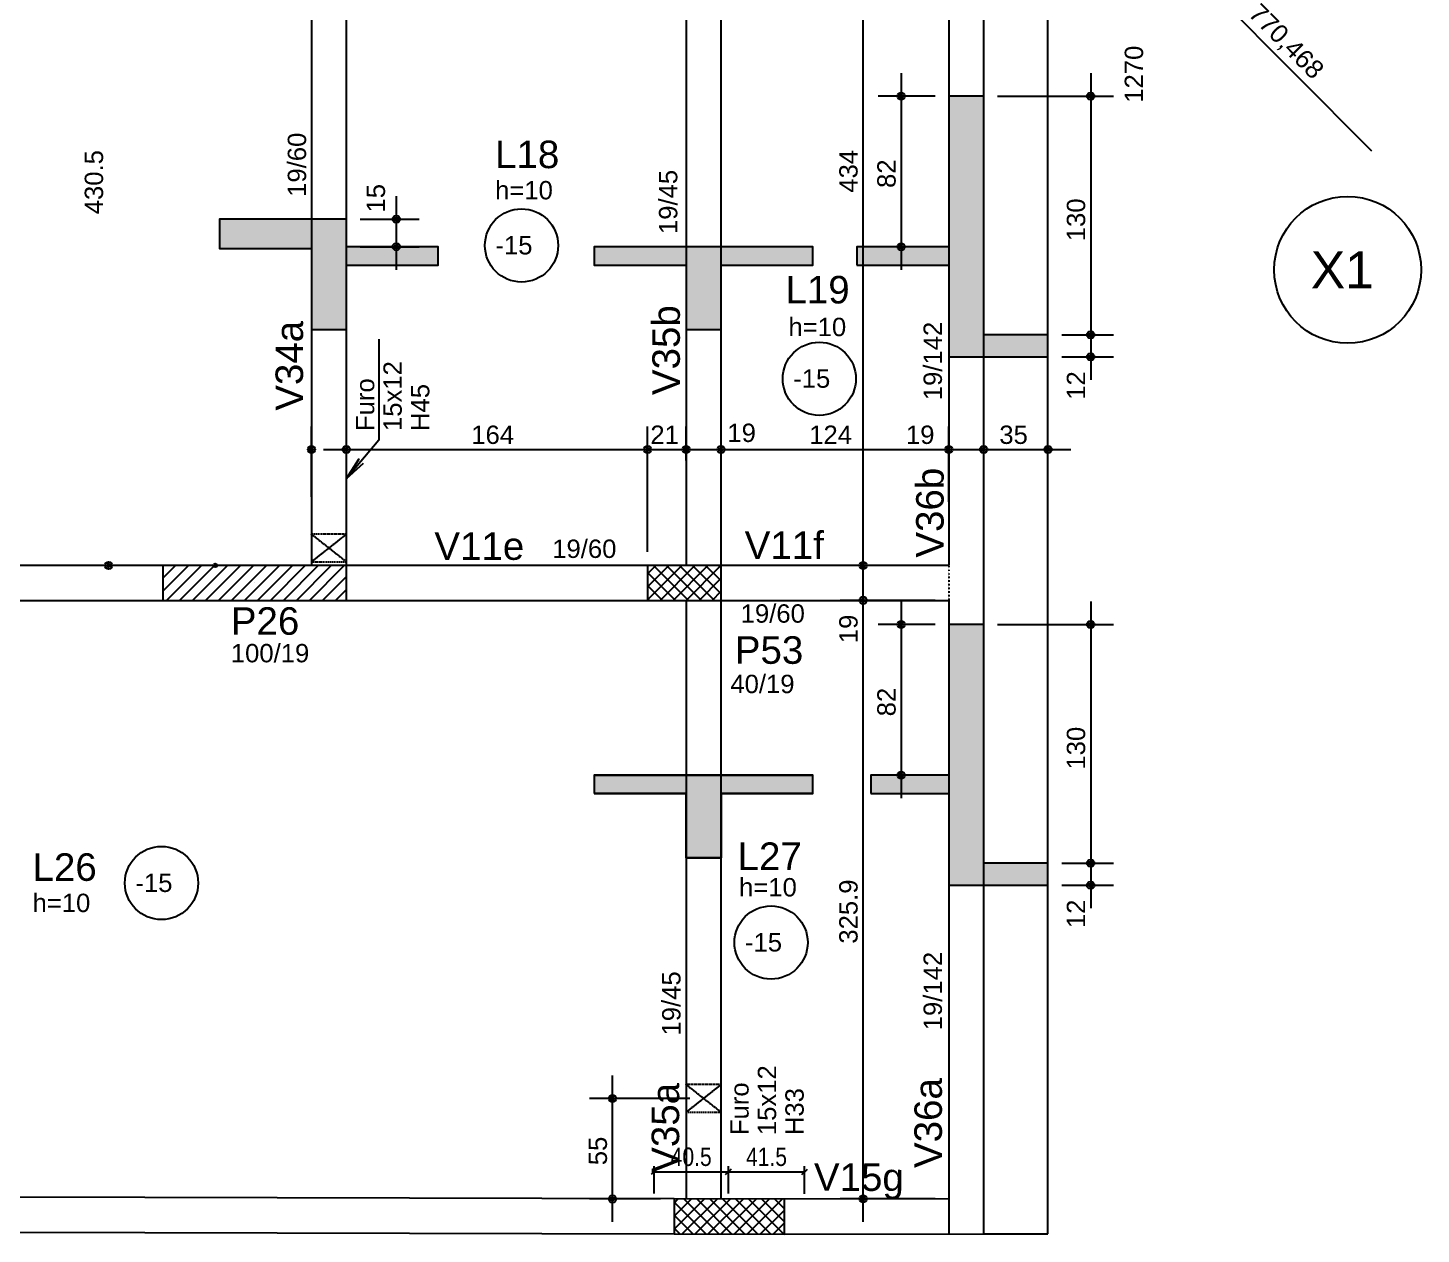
# Model space of a CAD drawing. Header units: millimetres. Extents: x 1659 to 9159, y 667 to 9133.
# Drawn here: x 7140 to 7899, y 6464 to 7121 of the extents above; entities that cross this region are included whole.
import ezdxf

# ---------------------------------------------------------------- set-up
doc = ezdxf.new("R2010")
doc.units = ezdxf.units.MM
doc.linetypes.add('ESTILO_TQS_0001', pattern=[1, 0.7, -0.3])
doc.linetypes.add('ESTILO_TQS_0002', pattern=[0.4, 0.1, -0.3])
for name, color, linetype in [('1', 1, 'Continuous'), ('10', 10, 'Continuous'), ('2', 2, 'Continuous'), ('3', 3, 'Continuous'), ('4', 4, 'Continuous'), ('6', 6, 'Continuous'), ('Painéis', 200, 'Continuous')]:
    doc.layers.add(name, color=color, linetype=linetype)
doc.styles.add('COTA TECNICA', font='techl___.ttf', dxfattribs={"height": 10})
doc.styles.get("Standard").update_dxf_attribs({"font": 'arial.ttf'})
doc.dimstyles.new('PAINEL', dxfattribs={"dimtxt": 10, "dimasz": 3, "dimexe": 3, "dimexo": 3, "dimgap": 3, "dimtad": 1, "dimdec": 1, "dimzin": 12, "dimdsep": 46, "dimtxsty": 'COTA TECNICA', "dimblk1": 'OBLIQUE', "dimblk2": 'OBLIQUE', "dimsah": 1, "dimcen": 0.9, "dimclrd": 4, "dimclre": 4, "dimclrt": 240, "dimadec": 1, "dimazin": 3, "dimtfac": 1, "dimtdec": 1, "dimtmove": 0, "dimatfit": 3, "dimfxl": 0, "dimtolj": 1, "dimtzin": 12, "dimarcsym": 0})

# ---------------------------------------------------------------- blocks, each defined once
blk = doc.blocks.new('_Oblique')
at = {"color": 0, "linetype": 'ByBlock', "lineweight": -2}
blk.add_line((-0.5, -0.5), (0.5, 0.5), dxfattribs=at)
blk = doc.blocks.new('*D199')
at = {"layer": 'Defpoints', "color": 0}
for p in [(7521.67, 6497.51), (7481.17, 6482.7), (7521.67, 6482.7)]:
    blk.add_point(p, dxfattribs=at)
at = {"layer": 'Painéis', "color": 4, "lineweight": -2}
for p, q in [((7481.17, 6485.7), (7481.17, 6500.51)), ((7481.17, 6497.51), (7521.67, 6497.51)), ((7521.67, 6485.7), (7521.67, 6500.51))]:
    blk.add_line(p, q, dxfattribs=at)
at = {"layer": 'Painéis', "color": 4, "lineweight": -2, "xscale": 3, "yscale": 3, "zscale": 3, "rotation": 180}
blk.add_blockref('_Oblique', (7481.17, 6497.51), dxfattribs=at)
at = {"layer": 'Painéis', "color": 4, "lineweight": -2, "xscale": 3, "yscale": 3, "zscale": 3}
blk.add_blockref('_Oblique', (7521.67, 6497.51), dxfattribs=at)
at = {"layer": 'Painéis', "color": 240, "insert": (7501.42, 6505.62), "char_height": 10, "attachment_point": 5, "style": 'COTA TECNICA'}
blk.add_mtext('\\A1;40.5', dxfattribs=at)
blk = doc.blocks.new('*D200')
at = {"layer": 'Defpoints', "color": 0}
for p in [(7563.17, 6497.51), (7521.67, 6486.23), (7563.17, 6482.56)]:
    blk.add_point(p, dxfattribs=at)
at = {"layer": 'Painéis', "color": 4, "lineweight": -2}
for p, q in [((7521.67, 6489.23), (7521.67, 6500.51)), ((7521.67, 6497.51), (7563.17, 6497.51)), ((7563.17, 6485.56), (7563.17, 6500.51))]:
    blk.add_line(p, q, dxfattribs=at)
at = {"layer": 'Painéis', "color": 4, "lineweight": -2, "xscale": 3, "yscale": 3, "zscale": 3, "rotation": 180}
blk.add_blockref('_Oblique', (7521.67, 6497.51), dxfattribs=at)
at = {"layer": 'Painéis', "color": 4, "lineweight": -2, "xscale": 3, "yscale": 3, "zscale": 3}
blk.add_blockref('_Oblique', (7563.17, 6497.51), dxfattribs=at)
at = {"layer": 'Painéis', "color": 240, "insert": (7542.42, 6505.62), "char_height": 10, "attachment_point": 5, "style": 'COTA TECNICA'}
blk.add_mtext('\\A1;41.5', dxfattribs=at)

msp = doc.modelspace()

# ---------------------------------------------------------------- linework, layer by layer
at = {"layer": '1', "color": 5, "linetype": 'Continuous'}
for p, q in [((7695.67, 6463.73), (7695.67, 7733.72)), ((7634.17, 6482.77), (7582.51, 6482.77))]:
    msp.add_line(p, q, dxfattribs=at)
at = {"layer": '1', "linetype": 'Continuous'}
for p, q in [((7595.01, 6815.22), (7595.01, 7274.22)), ((7749.41, 7176.73), (7871.81, 7053.57)), ((7615.72, 7095.81), (7615.72, 6988.81)), ((7718.91, 7095.81), (7718.91, 6940.81)), ((7634.17, 7083.31), (7603.22, 7083.31)), ((7641.67, 7083.31), (7641.67, 7083.31)), ((7660.67, 7083.31), (7660.67, 7083.31)), ((7668.17, 7083.31), (7731.41, 7083.31)), ((7340.88, 6988.81), (7340.88, 7028.81)), ((7313.67, 7016.31), (7313.67, 7016.31)), ((7321.17, 7016.31), (7353.38, 7016.31)), ((7313.67, 7001.31), (7313.67, 7001.31)), ((7321.17, 7001.31), (7353.38, 7001.31)), ((7634.17, 7001.31), (7603.22, 7001.31)), ((7641.67, 7001.31), (7641.67, 7001.31)), ((7718.91, 6965.81), (7718.91, 6928.81)), ((7695.67, 6953.31), (7695.67, 6953.31)), ((7695.67, 6953.31), (7695.67, 6953.31)), ((7703.17, 6953.31), (7731.41, 6953.31)), ((7703.17, 6953.31), (7731.41, 6953.31)), ((7695.67, 6941.31), (7695.67, 6941.31)), ((7703.17, 6941.31), (7731.41, 6941.31)), ((7294.67, 6865.08), (7294.67, 6903.41)), ((7313.67, 6874.7), (7313.67, 6903.41)), ((7477.67, 6835.22), (7477.67, 6903.41)), ((7477.67, 6835.22), (7477.67, 6903.41)), ((7498.67, 6884.86), (7498.67, 6903.41)), ((7498.67, 6884.86), (7498.67, 6903.41)), ((7517.67, 6881.45), (7517.67, 6903.41)), ((7517.67, 6881.45), (7517.67, 6903.41)), ((7641.67, 6862.45), (7641.67, 6903.41)), ((7641.67, 6862.45), (7641.67, 6903.41)), ((7660.67, 6867.84), (7660.67, 6903.41)), ((7660.67, 6867.84), (7660.67, 6903.41)), ((7695.67, 6870.04), (7695.67, 6903.41)), ((7301.17, 6890.91), (7490.17, 6890.91)), ((7465.17, 6890.91), (7511.17, 6890.91)), ((7486.17, 6890.91), (7530.17, 6890.91)), ((7505.17, 6890.91), (7654.17, 6890.91)), ((7629.17, 6890.91), (7673.17, 6890.91)), ((7648.17, 6890.91), (7708.17, 6890.91)), ((7498.67, 6877.36), (7498.67, 6877.36)), ((7498.67, 6877.36), (7498.67, 6877.36)), ((7517.67, 6873.95), (7517.67, 6873.95)), ((7517.67, 6873.95), (7517.67, 6873.95)), ((7660.67, 6860.34), (7660.67, 6860.34)), ((7660.67, 6860.34), (7660.67, 6860.34)), ((7695.67, 6862.54), (7695.67, 6862.54)), ((7641.67, 6854.95), (7641.67, 6854.95)), ((7641.67, 6854.95), (7641.67, 6854.95)), ((7304.17, 6837.22), (7304.17, 6837.22)), ((7304.17, 6837.22), (7304.17, 6837.22)), ((7595.01, 6796.22), (7595.01, 6840.22)), ((7287.17, 6827.72), (7171.7, 6827.72)), ((7213.67, 6813.71), (7227.68, 6827.72)), ((7213.67, 6820.78), (7220.61, 6827.72)), ((7213.67, 6827.72), (7213.67, 6827.72)), ((7213.67, 6827.72), (7213.67, 6827.72)), ((7215.75, 6808.72), (7234.75, 6827.72)), ((7222.82, 6808.72), (7241.82, 6827.72)), ((7287.17, 6827.72), (7229.75, 6827.72)), ((7229.9, 6808.72), (7248.9, 6827.72)), ((7236.97, 6808.72), (7255.97, 6827.72)), ((7244.04, 6808.72), (7263.04, 6827.72)), ((7251.11, 6808.72), (7270.11, 6827.72)), ((7258.18, 6808.72), (7277.18, 6827.72)), ((7265.25, 6808.72), (7284.25, 6827.72)), ((7272.32, 6808.72), (7291.32, 6827.72)), ((7279.39, 6808.72), (7298.39, 6827.72)), ((7286.46, 6808.72), (7305.46, 6827.72)), ((7293.53, 6808.72), (7312.53, 6827.72)), ((7294.67, 6827.72), (7294.67, 6827.72)), ((7294.67, 6827.72), (7294.67, 6827.72)), ((7325.67, 6827.72), (7325.67, 6827.72)), ((7325.67, 6827.72), (7325.67, 6827.72)), ((7477.67, 6809.01), (7496.38, 6827.72)), ((7477.67, 6816.08), (7489.31, 6827.72)), ((7477.67, 6823.15), (7482.24, 6827.72)), ((7477.67, 6827.72), (7477.67, 6827.72)), ((7477.67, 6827.72), (7477.67, 6827.72)), ((7480.95, 6827.72), (7499.95, 6808.72)), ((7484.45, 6808.72), (7503.45, 6827.72)), ((7488.02, 6827.72), (7507.02, 6808.72)), ((7491.52, 6808.72), (7510.52, 6827.72)), ((7495.09, 6827.72), (7514.09, 6808.72)), ((7498.6, 6808.72), (7517.6, 6827.72)), ((7502.16, 6827.72), (7517.67, 6812.21)), ((7509.23, 6827.72), (7517.67, 6819.28)), ((7516.3, 6827.72), (7517.67, 6826.36)), ((7608.02, 6827.72), (7582.51, 6827.72)), ((7608.02, 6827.72), (7582.51, 6827.72)), ((7615.52, 6827.72), (7615.52, 6827.72)), ((7615.52, 6827.72), (7615.52, 6827.72)), ((7300.61, 6808.72), (7313.67, 6821.79)), ((7477.67, 6823.93), (7492.87, 6808.72)), ((7505.67, 6808.72), (7517.67, 6820.73)), ((7595.01, 6470.27), (7595.01, 6821.22)), ((7263.67, 6818.22), (7263.67, 6818.22)), ((7307.68, 6808.72), (7313.67, 6814.71)), ((7477.67, 6816.86), (7485.8, 6808.72)), ((7497.67, 6818.22), (7497.67, 6818.22)), ((7512.74, 6808.72), (7517.67, 6813.65)), ((7313.67, 6808.72), (7313.67, 6808.72)), ((7477.67, 6809.79), (7478.73, 6808.72)), ((7634.17, 6808.72), (7582.51, 6808.72)), ((7634.17, 6808.72), (7582.51, 6808.72)), ((7615.72, 6808.06), (7615.72, 6701.06)), ((7641.67, 6808.72), (7641.67, 6808.72)), ((7641.67, 6808.72), (7641.67, 6808.72)), ((7718.91, 6808.06), (7718.91, 6653.06)), ((7634.17, 6795.56), (7603.22, 6795.56)), ((7641.67, 6795.56), (7641.67, 6795.56)), ((7660.67, 6795.56), (7660.67, 6795.56)), ((7668.17, 6795.56), (7731.41, 6795.56)), ((7634.17, 6713.56), (7603.22, 6713.56)), ((7641.67, 6713.56), (7641.67, 6713.56)), ((7718.91, 6678.06), (7718.91, 6641.06)), ((7695.67, 6665.56), (7695.67, 6665.56)), ((7695.67, 6665.56), (7695.67, 6665.56)), ((7703.17, 6665.56), (7731.41, 6665.56)), ((7703.17, 6665.56), (7731.41, 6665.56)), ((7695.67, 6653.56), (7695.67, 6653.56)), ((7703.17, 6653.56), (7731.41, 6653.56)), ((7458.55, 6470.2), (7458.55, 6549.98)), ((7500.67, 6537.48), (7446.05, 6537.48)), ((7508.17, 6537.48), (7508.17, 6537.48)), ((7484.67, 6482.7), (7446.05, 6482.7)), ((7492.13, 6466.34), (7508.53, 6482.66)), ((7492.15, 6473.42), (7501.46, 6482.68)), ((7492.16, 6480.49), (7494.39, 6482.7)), ((7492.16, 6480.98), (7509.39, 6463.66)), ((7492.17, 6482.7), (7492.17, 6482.7)), ((7496.55, 6463.69), (7515.6, 6482.65)), ((7497.51, 6482.69), (7516.47, 6463.65)), ((7503.62, 6463.68), (7522.67, 6482.63)), ((7504.58, 6482.67), (7523.54, 6463.63)), ((7510.7, 6463.66), (7529.74, 6482.61)), ((7511.65, 6482.66), (7530.61, 6463.61)), ((7517.77, 6463.64), (7536.81, 6482.6)), ((7518.72, 6482.64), (7537.68, 6463.59)), ((7524.84, 6463.63), (7543.88, 6482.58)), ((7525.8, 6482.62), (7544.75, 6463.58)), ((7531.91, 6463.61), (7550.95, 6482.56)), ((7532.87, 6482.61), (7551.82, 6463.56)), ((7539.94, 6482.59), (7552.14, 6470.33)), ((7547.01, 6482.57), (7552.16, 6477.4)), ((7641.67, 6482.77), (7641.67, 6482.77)), ((7492.15, 6473.91), (7502.32, 6463.68)), ((7522.15, 6473.13), (7522.15, 6473.13)), ((7538.98, 6463.59), (7552.15, 6476.7)), ((7492.12, 6463.76), (7492.12, 6463.76)), ((7492.12, 6463.76), (7492.12, 6463.76)), ((7492.13, 6466.83), (7495.25, 6463.7)), ((7546.05, 6463.57), (7552.14, 6469.63)), ((7552.12, 6463.61), (7552.12, 6463.61)), ((7552.12, 6463.61), (7552.12, 6463.61)), ((7660.67, 6463.73), (7695.67, 6463.73)), ((7695.67, 6463.73), (7695.67, 6463.73))]:
    msp.add_line(p, q, dxfattribs=at)
at = {"layer": '1', "linetype": 'ESTILO_TQS_0002'}
msp.add_line((7641.67, 6827.72), (7641.67, 6808.72), dxfattribs=at)
at = {"layer": '1', "linetype": 'Continuous'}
for points in [[(7660.67, 6818.22), (7660.67, 7271.22)], [(7331.34, 6950.93), (7331.34, 6895.93), (7313.67, 6875.11), (7320.44, 6885.62), (7313.67, 6875.11), (7322.93, 6883.5)], [(7660.67, 6463.73), (7660.67, 6818.22)]]:
    msp.add_lwpolyline(points, dxfattribs=at)
at = {"layer": '1', "color": 5, "linetype": 'Continuous'}
for points in [[(7498.67, 7261.72), (7498.67, 6827.72)], [(7517.67, 6827.72), (7517.67, 7261.72)], [(7641.67, 7261.72), (7641.67, 6827.72)], [(7294.67, 7258.22), (7294.67, 6827.72)], [(7313.67, 6827.72), (7313.67, 7258.22)], [(7213.67, 6827.72), (6823.17, 6827.72)], [(7477.67, 6827.72), (7313.67, 6827.72)], [(7641.67, 6827.72), (7517.67, 6827.72)], [(6823.17, 6808.72), (7213.67, 6808.72)], [(7313.67, 6808.72), (7477.67, 6808.72)], [(7498.67, 6808.72), (7498.67, 6482.66)], [(7517.67, 6808.72), (7641.67, 6808.72)], [(7517.67, 6482.61), (7517.67, 6808.72)], [(7641.67, 6808.72), (7641.67, 6463.7)], [(7492.17, 6482.7), (6843.7, 6484.43)], [(7641.67, 6482.77), (7552.17, 6482.56)], [(6843.66, 6465.43), (7492.12, 6463.7)], [(7552.12, 6463.56), (7660.67, 6463.73)]]:
    msp.add_lwpolyline(points, dxfattribs=at)
at = {"layer": '1', "linetype": 'ESTILO_TQS_0001'}
for points in [[(7304.17, 6837.22), (7313.67, 6829.72), (7313.67, 6844.72), (7304.17, 6837.22), (7313.67, 6844.72), (7294.67, 6844.72), (7304.17, 6837.22), (7294.67, 6844.72), (7294.67, 6829.72), (7304.17, 6837.22), (7294.67, 6829.72), (7313.67, 6829.72), (7304.17, 6837.22)], [(7508.17, 6537.48), (7517.67, 6529.98), (7517.67, 6544.98), (7508.17, 6537.48), (7517.67, 6544.98), (7498.67, 6544.98), (7508.17, 6537.48), (7498.67, 6544.98), (7498.67, 6529.98), (7508.17, 6537.48), (7498.67, 6529.98), (7517.67, 6529.98), (7508.17, 6537.48)]]:
    msp.add_lwpolyline(points, dxfattribs=at)
at = {"layer": '1', "linetype": 'Continuous'}
for centre, radius in [((7615.72, 7083.31), 2), ((7718.91, 7083.31), 2), ((7615.72, 7083.31), 1), ((7718.91, 7083.31), 1), ((7340.88, 7016.31), 2), ((7340.88, 7016.31), 1), ((7340.88, 7001.31), 2), ((7340.88, 7001.31), 1), ((7615.72, 7001.31), 2), ((7615.72, 7001.31), 1), ((7718.91, 6953.31), 2), ((7718.91, 6953.31), 2), ((7718.91, 6953.31), 1), ((7718.91, 6953.31), 1), ((7718.91, 6941.31), 2), ((7718.91, 6941.31), 1), ((7294.67, 6890.91), 2), ((7294.67, 6890.91), 1), ((7313.67, 6890.91), 2), ((7313.67, 6890.91), 1), ((7477.67, 6890.91), 2), ((7477.67, 6890.91), 2), ((7477.67, 6890.91), 1), ((7477.67, 6890.91), 1), ((7498.67, 6890.91), 2), ((7498.67, 6890.91), 2), ((7498.67, 6890.91), 1), ((7498.67, 6890.91), 1), ((7517.67, 6890.91), 2), ((7517.67, 6890.91), 2), ((7517.67, 6890.91), 1), ((7517.67, 6890.91), 1), ((7641.67, 6890.91), 2), ((7641.67, 6890.91), 2), ((7641.67, 6890.91), 1), ((7641.67, 6890.91), 1), ((7660.67, 6890.91), 2), ((7660.67, 6890.91), 2), ((7660.67, 6890.91), 1), ((7660.67, 6890.91), 1), ((7695.67, 6890.91), 2), ((7695.67, 6890.91), 1), ((7184.2, 6827.72), 2), ((7184.2, 6827.72), 1), ((7242.25, 6827.72), 1), ((7595.01, 6827.72), 2), ((7595.01, 6827.72), 2), ((7595.01, 6827.72), 1), ((7595.01, 6827.72), 1), ((7595.01, 6808.72), 2), ((7595.01, 6808.72), 2), ((7595.01, 6808.72), 1), ((7595.01, 6808.72), 1), ((7615.72, 6795.56), 2), ((7718.91, 6795.56), 2), ((7615.72, 6795.56), 1), ((7718.91, 6795.56), 1), ((7615.72, 6713.56), 2), ((7615.72, 6713.56), 1), ((7718.91, 6665.56), 2), ((7718.91, 6665.56), 2), ((7718.91, 6665.56), 1), ((7718.91, 6665.56), 1), ((7718.91, 6653.56), 2), ((7718.91, 6653.56), 1), ((7458.55, 6537.48), 2), ((7458.55, 6537.48), 1), ((7458.55, 6482.7), 2), ((7458.55, 6482.7), 1), ((7595.01, 6482.77), 2), ((7595.01, 6482.77), 1)]:
    msp.add_circle(centre, radius, dxfattribs=at)
at = {"layer": '10', "linetype": 'Continuous'}
for points in [[(7591.67, 6991.31), (7641.67, 6991.31), (7641.67, 6941.31), (7695.67, 6941.31), (7695.67, 6953.31), (7660.67, 6953.31), (7660.67, 7083.31), (7641.67, 7083.31), (7641.67, 7001.31), (7591.67, 7001.31), (7591.67, 6991.31)], [(7294.67, 6956.31), (7313.67, 6956.31), (7313.67, 6991.31), (7363.67, 6991.31), (7363.67, 7001.31), (7313.67, 7001.31), (7313.67, 7016.31), (7244.67, 7016.31), (7244.67, 7000.31), (7294.67, 7000.31), (7294.67, 6956.31)], [(7498.67, 7001.31), (7448.67, 7001.31), (7448.67, 6991.31), (7498.67, 6991.31), (7498.67, 6956.31), (7517.67, 6956.31), (7517.67, 6991.31), (7567.67, 6991.31), (7567.67, 7001.31), (7517.67, 7001.31), (7498.67, 7001.31)], [(7599.17, 6703.56), (7641.67, 6703.56), (7641.67, 6653.56), (7695.67, 6653.56), (7695.67, 6665.56), (7660.67, 6665.56), (7660.67, 6795.56), (7641.67, 6795.56), (7641.67, 6713.56), (7599.17, 6713.56), (7599.17, 6703.56)], [(7448.67, 6703.56), (7498.67, 6703.56), (7498.67, 6668.56), (7517.67, 6668.56), (7517.67, 6703.56), (7567.67, 6703.56), (7567.67, 6713.56), (7448.67, 6713.56), (7448.67, 6703.56)]]:
    msp.add_lwpolyline(points, dxfattribs=at)
at = {"layer": '2', "linetype": 'Continuous'}
msp.add_circle((7858.83, 6988.72), 40, dxfattribs=at)
at = {"layer": '3', "linetype": 'Continuous'}
for centre in [(7409.04, 7002), (7571.16, 6929.4), (7213.02, 6654.79), (7544.9, 6622.37)]:
    msp.add_circle(centre, 19.93, dxfattribs=at)
at = {"layer": '6', "linetype": 'Continuous'}
for p, q in [((7641.67, 7083.31), (7641.67, 7001.31)), ((7660.67, 7083.31), (7641.67, 7083.31)), ((7660.67, 6953.31), (7660.67, 7083.31)), ((7313.67, 7016.31), (7244.67, 7016.31)), ((7313.67, 7001.31), (7313.67, 7016.31)), ((7244.67, 7000.31), (7294.67, 7000.31)), ((7294.67, 7000.31), (7294.67, 6956.31)), ((7363.67, 7001.31), (7313.67, 7001.31)), ((7498.67, 7001.31), (7448.67, 7001.31)), ((7498.67, 7001.31), (7498.67, 7001.31)), ((7517.67, 7001.31), (7498.67, 7001.31)), ((7567.67, 7001.31), (7517.67, 7001.31)), ((7517.67, 7001.31), (7517.67, 7001.31)), ((7641.67, 7001.31), (7591.67, 7001.31)), ((7313.67, 6956.31), (7313.67, 6991.31)), ((7313.67, 6991.31), (7363.67, 6991.31)), ((7448.67, 6991.31), (7498.67, 6991.31)), ((7498.67, 6991.31), (7498.67, 6956.31)), ((7517.67, 6956.31), (7517.67, 6991.31)), ((7517.67, 6991.31), (7567.67, 6991.31)), ((7591.67, 6991.31), (7641.67, 6991.31)), ((7641.67, 6991.31), (7641.67, 6941.31)), ((7294.67, 6956.31), (7313.67, 6956.31)), ((7498.67, 6956.31), (7517.67, 6956.31)), ((7695.67, 6953.31), (7660.67, 6953.31)), ((7695.67, 6941.31), (7695.67, 6953.31)), ((7641.67, 6941.31), (7695.67, 6941.31)), ((7641.67, 6795.56), (7641.67, 6713.56)), ((7660.67, 6795.56), (7641.67, 6795.56)), ((7660.67, 6665.56), (7660.67, 6795.56)), ((7448.67, 6713.56), (7567.67, 6713.56)), ((7641.67, 6713.56), (7599.17, 6713.56)), ((7498.67, 6703.56), (7448.67, 6703.56)), ((7498.67, 6668.56), (7498.67, 6703.56)), ((7567.67, 6703.56), (7517.67, 6703.56)), ((7517.67, 6703.56), (7517.67, 6668.56)), ((7599.17, 6703.56), (7641.67, 6703.56)), ((7641.67, 6703.56), (7641.67, 6653.56)), ((7517.67, 6668.56), (7498.67, 6668.56)), ((7695.67, 6665.56), (7660.67, 6665.56)), ((7695.67, 6653.56), (7695.67, 6665.56)), ((7641.67, 6653.56), (7695.67, 6653.56))]:
    msp.add_line(p, q, dxfattribs=at)
for points in [[(7213.67, 6808.72), (7313.67, 6808.72), (7313.67, 6827.72), (7213.67, 6827.72), (7213.67, 6808.72)], [(7477.67, 6808.72), (7517.67, 6808.72), (7517.67, 6827.72), (7477.67, 6827.72), (7477.67, 6808.72)], [(7492.12, 6463.7), (7552.12, 6463.56), (7552.17, 6482.56), (7492.17, 6482.7), (7492.12, 6463.7)]]:
    msp.add_lwpolyline(points, dxfattribs=at)
for points in [[(7660.67, 7083.31), (7641.67, 7083.31), (7660.67, 6953.31)], [(7641.67, 7083.31), (7641.67, 7001.31), (7660.67, 6953.31)], [(7244.67, 7000.31), (7294.67, 7000.31), (7244.67, 7016.31)], [(7294.67, 7000.31), (7313.67, 7016.31), (7244.67, 7016.31)], [(7294.67, 7000.31), (7313.67, 6956.31), (7313.67, 7016.31)], [(7313.67, 6956.31), (7313.67, 6991.31), (7313.67, 7016.31)], [(7313.67, 7016.31), (7313.67, 6991.31), (7313.67, 7001.31)], [(7294.67, 7000.31), (7294.67, 6956.31), (7313.67, 6956.31)], [(7313.67, 6991.31), (7363.67, 6991.31), (7313.67, 7001.31)], [(7313.67, 7001.31), (7363.67, 6991.31), (7363.67, 7001.31)], [(7448.67, 7001.31), (7498.67, 6991.31), (7498.67, 7001.31)], [(7448.67, 7001.31), (7448.67, 6991.31), (7498.67, 6991.31)], [(7498.67, 6991.31), (7517.67, 6956.31), (7498.67, 7001.31)], [(7498.67, 7001.31), (7517.67, 6956.31), (7517.67, 7001.31)], [(7517.67, 6956.31), (7517.67, 6991.31), (7517.67, 7001.31)], [(7517.67, 7001.31), (7517.67, 6991.31), (7567.67, 6991.31)], [(7567.67, 6991.31), (7567.67, 7001.31), (7517.67, 7001.31)], [(7641.67, 7001.31), (7591.67, 7001.31), (7641.67, 6991.31)], [(7641.67, 6991.31), (7591.67, 7001.31), (7591.67, 6991.31)], [(7660.67, 6953.31), (7641.67, 7001.31), (7641.67, 6991.31)], [(7498.67, 6991.31), (7498.67, 6956.31), (7517.67, 6956.31)], [(7641.67, 6991.31), (7641.67, 6941.31), (7660.67, 6953.31)], [(7641.67, 6941.31), (7695.67, 6941.31), (7660.67, 6953.31)], [(7695.67, 6941.31), (7695.67, 6953.31), (7660.67, 6953.31)], [(7660.67, 6795.56), (7641.67, 6795.56), (7660.67, 6665.56)], [(7641.67, 6795.56), (7641.67, 6713.56), (7660.67, 6665.56)], [(7448.67, 6713.56), (7448.67, 6703.56), (7498.67, 6703.56)], [(7448.67, 6713.56), (7498.67, 6703.56), (7567.67, 6713.56)], [(7498.67, 6703.56), (7517.67, 6703.56), (7567.67, 6713.56)], [(7517.67, 6703.56), (7567.67, 6703.56), (7567.67, 6713.56)], [(7641.67, 6713.56), (7599.17, 6713.56), (7641.67, 6703.56)], [(7641.67, 6703.56), (7599.17, 6713.56), (7599.17, 6703.56)], [(7660.67, 6665.56), (7641.67, 6713.56), (7641.67, 6703.56)], [(7498.67, 6668.56), (7517.67, 6668.56), (7498.67, 6703.56)], [(7517.67, 6668.56), (7517.67, 6703.56), (7498.67, 6703.56)], [(7641.67, 6703.56), (7641.67, 6653.56), (7660.67, 6665.56)], [(7641.67, 6653.56), (7695.67, 6653.56), (7660.67, 6665.56)], [(7695.67, 6653.56), (7695.67, 6665.56), (7660.67, 6665.56)]]:
    msp.add_solid(points, dxfattribs=at)

# ---------------------------------------------------------------- texts
at = {"layer": '1', "linetype": 'Continuous'}
for s, rotation, p in [('770,468', 314.822, (7804.26, 7127.64)), ('1270', 90, (7747.44, 7079.73)), ('430.5', 90, (7181.2, 7018.97)), ('434', 90, (7592.01, 7030.72)), ('82', 90, (7612.72, 7033.31)), ('15', 90, (7334.7, 7019.93)), ('130', 90, (7715.91, 7004.31)), ('15x12', 90, (7343.84, 6900.93)), ('Furo', 90, (7328.84, 6900.93)), ('H45', 90, (7358.84, 6900.93)), ('12', 90, (7715.91, 6917.97)), ('19', 90, (7592.01, 6785.39)), ('82', 90, (7612.72, 6745.56)), ('130', 90, (7715.91, 6716.56)), ('325.9', 90, (7592.01, 6621.75)), ('12', 90, (7715.91, 6630.23)), ('15x12', 90, (7547.67, 6517.48)), ('Furo', 90, (7532.67, 6517.48)), ('H33', 90, (7562.67, 6517.48)), ('55', 90, (7455.55, 6501.09))]:
    msp.add_text(s, height=10, rotation=rotation, dxfattribs=at).set_placement(p)
for s, p in [('164', (7381.67, 6893.91)), ('21', (7479.17, 6893.91)), ('19', (7521.1, 6894.96)), ('124', (7565.67, 6893.91)), ('19', (7618.33, 6893.91)), ('35', (7669.17, 6893.91))]:
    msp.add_text(s, height=10, dxfattribs=at).set_placement(p)
at = {"layer": '3', "linetype": 'Continuous'}
for s, p in [('19/60', (7291.74, 7028.47)), ('19/45', (7493.86, 7008.21)), ('19/142', (7637.92, 6917.72)), ('19/142', (7637.92, 6574.58)), ('19/45', (7495.59, 6571.73))]:
    msp.add_text(s, height=10, rotation=90, dxfattribs=at).set_placement(p)
for s, p in [('h=10', (7394.63, 7027.1)), ('-15', (7394.82, 6997.11)), ('h=10', (7554.35, 6952.6)), ('-15', (7556.94, 6924.51)), ('19/60', (7425.75, 6831.82)), ('19/60', (7528.35, 6796.56)), ('100/19', (7250.75, 6774.97)), ('40/19', (7522.72, 6758.18)), ('-15', (7198.8, 6649.9)), ('h=10', (7527.46, 6647.48)), ('h=10', (7142.8, 6638.96)), ('-15', (7530.69, 6617.48))]:
    msp.add_text(s, height=10, dxfattribs=at).set_placement(p)
at = {"layer": '4', "linetype": 'Continuous'}
for s, p in [('L18', (7394.63, 7044.1)), ('L19', (7552.74, 6970.41)), ('V11e', (7361.58, 6830.78)), ('V11f', (7530.54, 6831.24)), ('L27', (7526.67, 6661.87)), ('L26', (7142.8, 6655.96))]:
    msp.add_text(s, height=15, dxfattribs=at).set_placement(p)
for s, rotation, p in [('V35b', 90, (7495.23, 6920.51)), ('V34a', 90, (7290.09, 6912)), ('V36b', 90, (7638.86, 6832)), ('V36a', 90, (7637.92, 6499.58)), ('V35a', 90, (7494.85, 6496.98)), ('V15g', 359.87, (7568.22, 6487.17))]:
    msp.add_text(s, height=15, rotation=rotation, dxfattribs=at).set_placement(p)
at = {"layer": '6', "linetype": 'Continuous'}
for s, height, p in [('X1', 20, (7838.83, 6978.72)), ('P26', 15, (7250.75, 6789.97)), ('P53', 15, (7525.16, 6774.16))]:
    msp.add_text(s, height=height, dxfattribs=at).set_placement(p)

# ---------------------------------------------------------------- dimensions: what is measured, and where the dimension line sits
at = {"layer": 'Painéis'}
for base, p1, p2, picture, middle in [((7521.67, 6497.51), (7481.17, 6482.7), (7521.67, 6482.7), '*D199', (7501.42, 6505.62)), ((7563.17, 6497.51), (7521.67, 6486.23), (7563.17, 6482.56), '*D200', (7542.42, 6505.62))]:
    dim = msp.add_linear_dim(base=base, p1=p1, p2=p2, dimstyle='PAINEL', dxfattribs=at)
    dim.commit()
    dim.dimension.update_dxf_attribs({"geometry": picture, "text_midpoint": middle})

doc.saveas('drawing.dxf')
